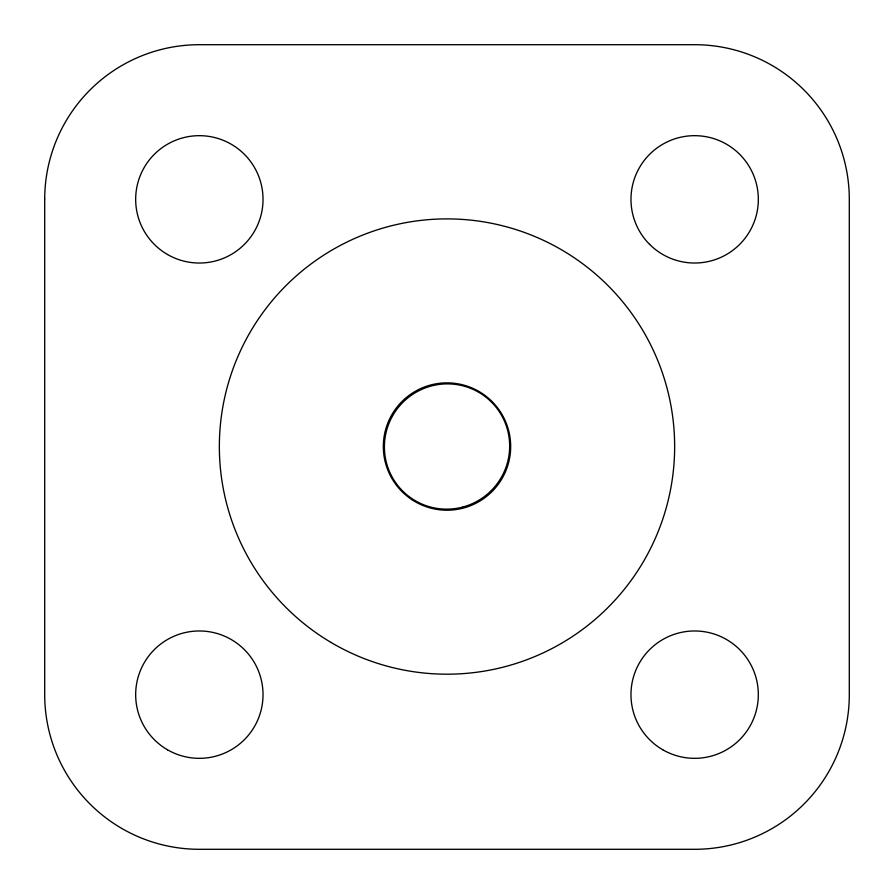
<?xml version="1.0" encoding="UTF-8"?>
<svg xmlns="http://www.w3.org/2000/svg" width="894" height="894" viewBox="0 0 894 894"><rect width="100%" height="100%" fill="white"/><g stroke="black" fill="none" stroke-linecap="round" stroke-linejoin="round"><path stroke-width="1.34" d="M44.7 198.893L44.7 694.649A154.651 154.651 0 0 0 198.893 849.3L694.649 849.3A154.651 154.651 0 0 0 849.3 695.107L849.3 199.351A154.651 154.651 0 0 0 695.107 44.7L199.351 44.7A154.651 154.651 0 0 0 44.7 198.893M167.513 749.798A63.675 63.675 0 0 0 263.026 694.649A63.675 63.675 0 0 0 167.513 639.501A63.675 63.675 0 0 0 167.513 749.798M167.513 254.499A63.675 63.675 0 0 0 263.026 199.351A63.675 63.675 0 0 0 167.513 144.202A63.675 63.675 0 0 0 167.513 254.499M649.625 244.375A63.675 63.675 0 0 0 756.156 215.834A63.675 63.675 0 0 0 678.166 137.844A63.675 63.675 0 0 0 649.625 244.375M662.812 749.798A63.675 63.675 0 0 0 758.324 694.649A63.675 63.675 0 0 0 662.812 639.501A63.675 63.675 0 0 0 662.812 749.798M331.093 642.473A227.646 227.646 0 0 0 674.635 448.956A227.646 227.646 0 0 0 335.272 248.197A227.646 227.646 0 0 0 331.093 642.473M411.765 499.578A63.675 63.675 0 0 0 510.552 450.542A63.675 63.675 0 0 0 418.683 389.505A63.675 63.675 0 0 0 411.765 499.578M463.047 506.954A62.826 62.424 -45 0 0 491.454 402.088A62.826 62.424 -45 0 0 386.588 430.495A62.826 62.424 -45 0 0 463.047 506.954"/></g></svg>
